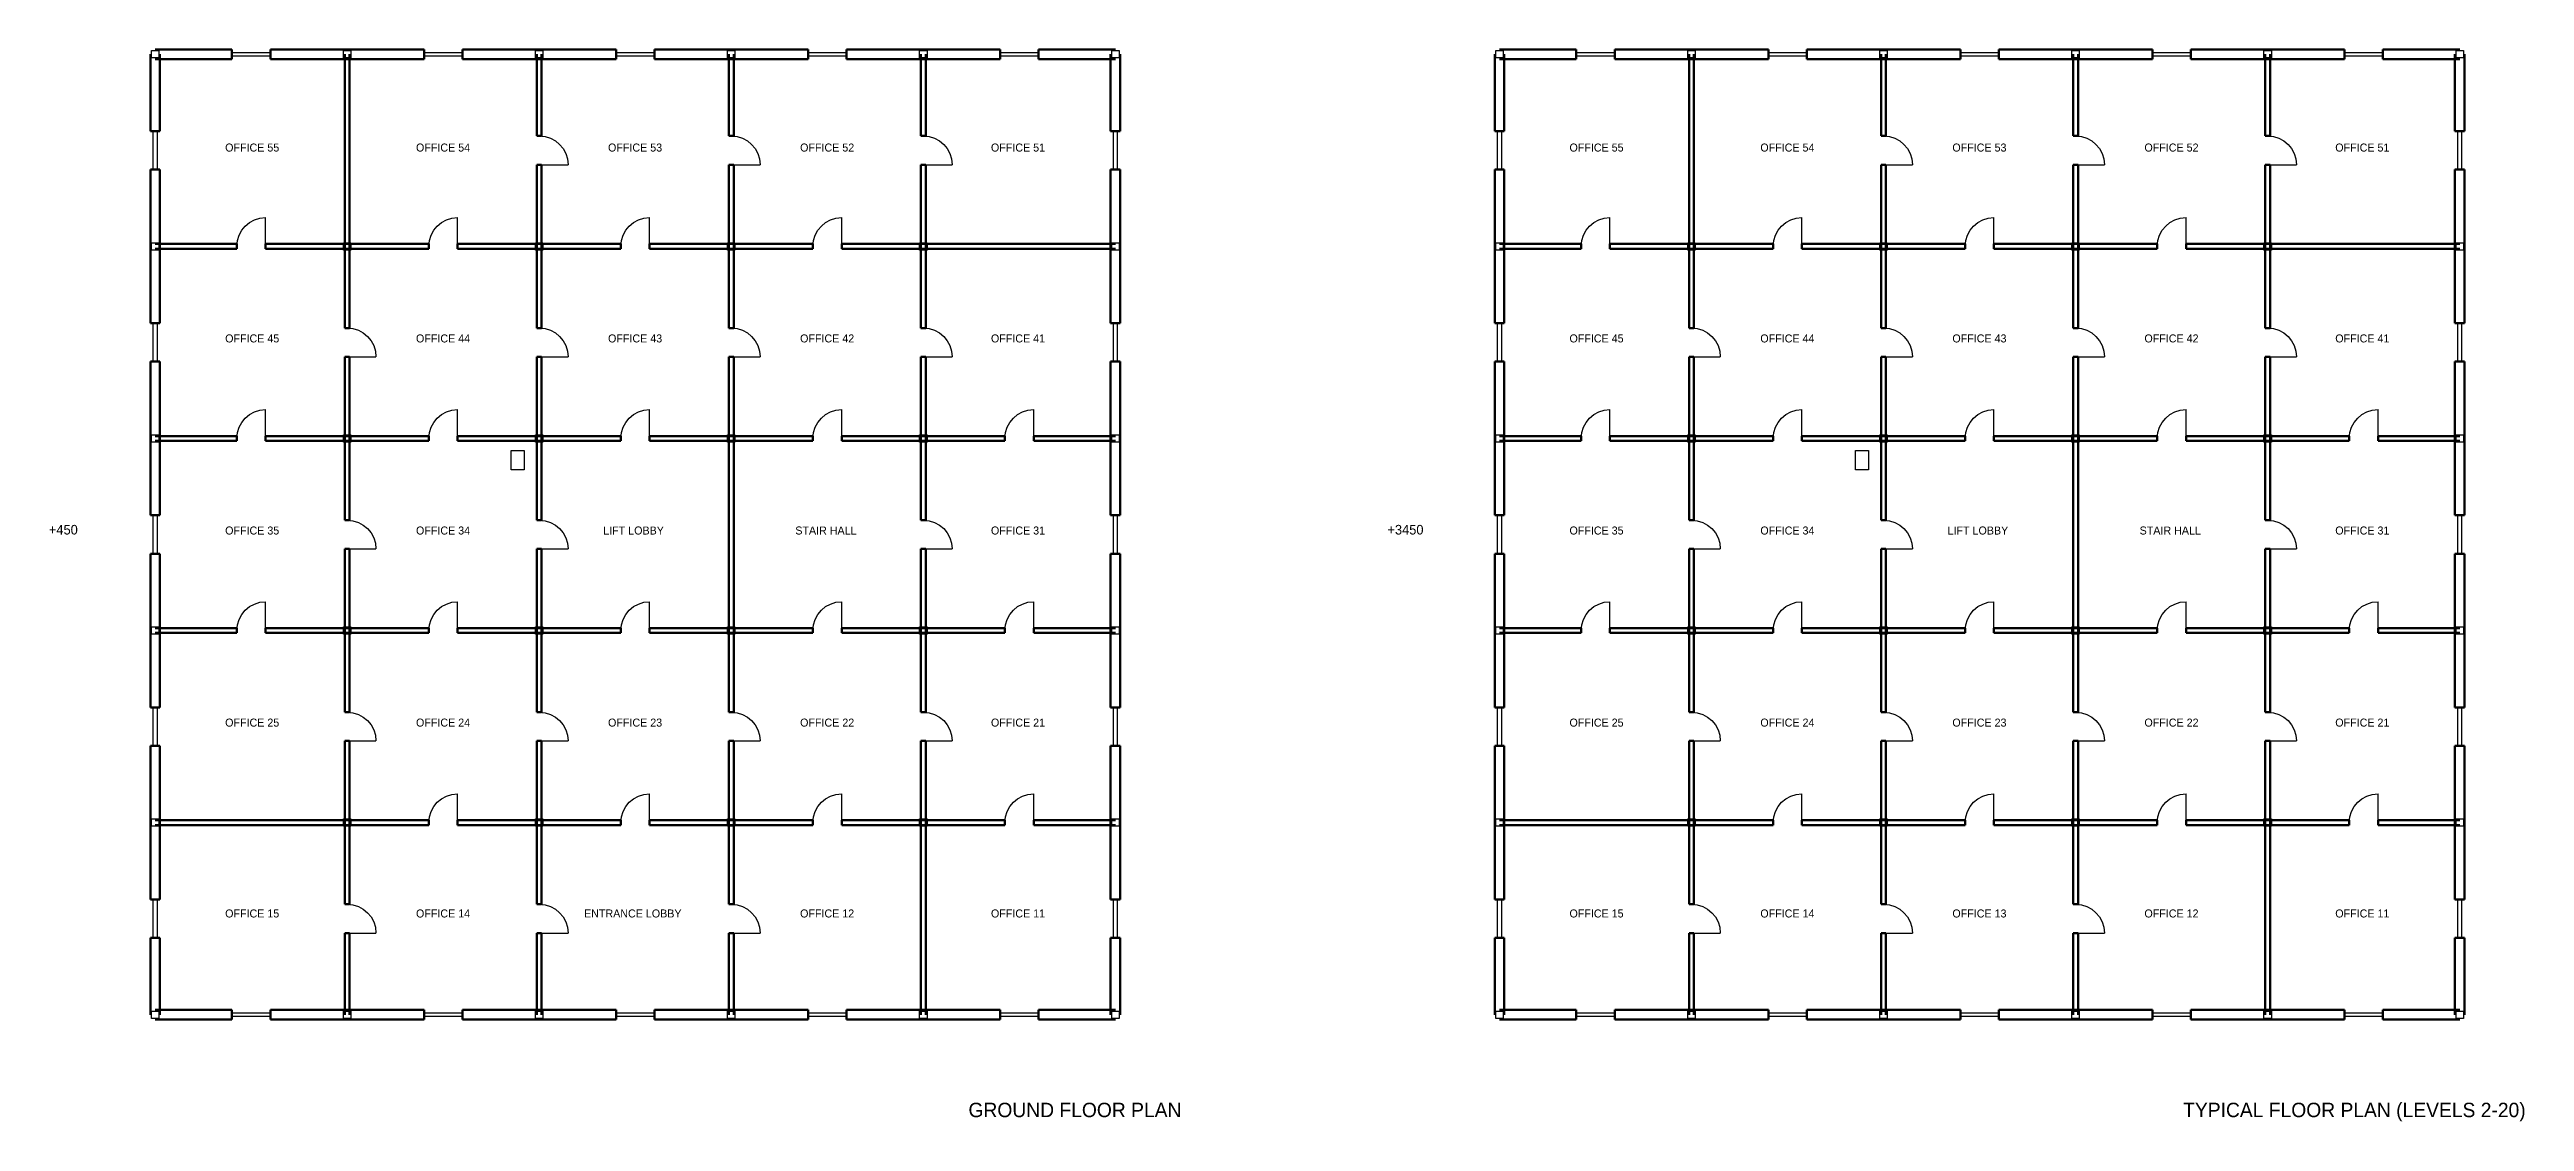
# Model space of a CAD drawing. Header units: millimetres. Extents: x -3300 to 161599, y -3335 to 61200.
# Drawn here: x -3300 to 74024, y -3335 to 30150 of the extents above; entities that cross this region are included whole.
import ezdxf

# ---------------------------------------------------------------- set-up
doc = ezdxf.new("R2010")
doc.units = ezdxf.units.MM
doc.layers.get('0').update_dxf_attribs({"color": 1, "linetype": 'CONTINUOUS'})
for name, color, linetype in [('COLUMN', 7, 'CONTINUOUS'), ('DOOR', 6, 'CONTINUOUS'), ('SANITARY', 1, 'CONTINUOUS'), ('TEXT', 2, 'CONTINUOUS'), ('WALL', 4, 'CONTINUOUS'), ('WIND', 5, 'CONTINUOUS')]:
    doc.layers.add(name, color=color, linetype=linetype)

# ---------------------------------------------------------------- blocks, each defined once
blk = doc.blocks.new('PLAN-TOWER20-GF')
at = {"layer": 'COLUMN'}
for points in [[(-115, 29885), (115, 29885), (115, 30115), (-115, 30115)], [(5885, 29885), (6115, 29885), (6115, 30115), (5885, 30115)], [(11885, 29885), (12115, 29885), (12115, 30115), (11885, 30115)], [(17885, 29885), (18115, 29885), (18115, 30115), (17885, 30115)], [(23885, 29885), (24115, 29885), (24115, 30115), (23885, 30115)], [(29885, 29885), (30115, 29885), (30115, 30115), (29885, 30115)], [(-115, 23885), (115, 23885), (115, 24115), (-115, 24115)], [(5885, 23885), (6115, 23885), (6115, 24115), (5885, 24115)], [(11885, 23885), (12115, 23885), (12115, 24115), (11885, 24115)], [(17885, 23885), (18115, 23885), (18115, 24115), (17885, 24115)], [(23885, 23885), (24115, 23885), (24115, 24115), (23885, 24115)], [(29885, 23885), (30115, 23885), (30115, 24115), (29885, 24115)], [(-115, 17885), (115, 17885), (115, 18115), (-115, 18115)], [(5885, 17885), (6115, 17885), (6115, 18115), (5885, 18115)], [(11885, 17885), (12115, 17885), (12115, 18115), (11885, 18115)], [(17885, 17885), (18115, 17885), (18115, 18115), (17885, 18115)], [(23885, 17885), (24115, 17885), (24115, 18115), (23885, 18115)], [(29885, 17885), (30115, 17885), (30115, 18115), (29885, 18115)], [(-115, 11885), (115, 11885), (115, 12115), (-115, 12115)], [(5885, 11885), (6115, 11885), (6115, 12115), (5885, 12115)], [(11885, 11885), (12115, 11885), (12115, 12115), (11885, 12115)], [(17885, 11885), (18115, 11885), (18115, 12115), (17885, 12115)], [(23885, 11885), (24115, 11885), (24115, 12115), (23885, 12115)], [(29885, 11885), (30115, 11885), (30115, 12115), (29885, 12115)], [(-115, 5885), (115, 5885), (115, 6115), (-115, 6115)], [(5885, 5885), (6115, 5885), (6115, 6115), (5885, 6115)], [(11885, 5885), (12115, 5885), (12115, 6115), (11885, 6115)], [(17885, 5885), (18115, 5885), (18115, 6115), (17885, 6115)], [(23885, 5885), (24115, 5885), (24115, 6115), (23885, 6115)], [(29885, 5885), (30115, 5885), (30115, 6115), (29885, 6115)], [(-115, -115), (115, -115), (115, 115), (-115, 115)], [(5885, -115), (6115, -115), (6115, 115), (5885, 115)], [(11885, -115), (12115, -115), (12115, 115), (11885, 115)], [(17885, -115), (18115, -115), (18115, 115), (17885, 115)], [(23885, -115), (24115, -115), (24115, 115), (23885, 115)], [(29885, -115), (30115, -115), (30115, 115), (29885, 115)]]:
    blk.add_lwpolyline(points, close=True, dxfattribs=at)
at = {"layer": 'DOOR'}
for p, q in [((6000, 26550), (5100, 26550)), ((12000, 26550), (11100, 26550)), ((18000, 26550), (17100, 26550)), ((8550, 24000), (8550, 24900)), ((14550, 24000), (14550, 24900)), ((20550, 24000), (20550, 24900)), ((26550, 24000), (26550, 24900)), ((6000, 20550), (5100, 20550)), ((12000, 20550), (11100, 20550)), ((18000, 20550), (17100, 20550)), ((24000, 20550), (23100, 20550)), ((2550, 18000), (2550, 18900)), ((8550, 18000), (8550, 18900)), ((14550, 18000), (14550, 18900)), ((20550, 18000), (20550, 18900)), ((26550, 18000), (26550, 18900)), ((6000, 14550), (5100, 14550)), ((18000, 14550), (17100, 14550)), ((24000, 14550), (23100, 14550)), ((2550, 12000), (2550, 12900)), ((8550, 12000), (8550, 12900)), ((14550, 12000), (14550, 12900)), ((20550, 12000), (20550, 12900)), ((26550, 12000), (26550, 12900)), ((6000, 8550), (5100, 8550)), ((12000, 8550), (11100, 8550)), ((18000, 8550), (17100, 8550)), ((24000, 8550), (23100, 8550)), ((2550, 6000), (2550, 6900)), ((8550, 6000), (8550, 6900)), ((14550, 6000), (14550, 6900)), ((20550, 6000), (20550, 6900)), ((12000, 2550), (11100, 2550)), ((18000, 2550), (17100, 2550)), ((24000, 2550), (23100, 2550))]:
    blk.add_line(p, q, dxfattribs=at)
for centre, start, end in [((6000, 26550), 90, 180), ((12000, 26550), 90, 180), ((18000, 26550), 90, 180), ((8550, 24000), 0, 90), ((14550, 24000), 0, 90), ((20550, 24000), 0, 90), ((26550, 24000), 0, 90), ((6000, 20550), 90, 180), ((12000, 20550), 90, 180), ((18000, 20550), 90, 180), ((24000, 20550), 90, 180), ((2550, 18000), 0, 90), ((8550, 18000), 0, 90), ((14550, 18000), 0, 90), ((20550, 18000), 0, 90), ((26550, 18000), 0, 90), ((6000, 14550), 90, 180), ((18000, 14550), 90, 180), ((24000, 14550), 90, 180), ((2550, 12000), 0, 90), ((8550, 12000), 0, 90), ((14550, 12000), 0, 90), ((20550, 12000), 0, 90), ((26550, 12000), 0, 90), ((6000, 8550), 90, 180), ((12000, 8550), 90, 180), ((18000, 8550), 90, 180), ((24000, 8550), 90, 180), ((2550, 6000), 0, 90), ((8550, 6000), 0, 90), ((14550, 6000), 0, 90), ((20550, 6000), 0, 90), ((12000, 2550), 90, 180), ((18000, 2550), 90, 180), ((24000, 2550), 90, 180)]:
    blk.add_arc(centre, 900, start, end, dxfattribs=at)
at = {"layer": 'SANITARY'}
blk.add_lwpolyline([(18475, 17025), (18875, 17025), (18875, 17625), (18475, 17625)], close=True, dxfattribs=at)
at = {"layer": 'WALL', "lineweight": 50}
for p, q in [((-150, 27600), (-150, 30000)), ((2400, 30150), (0, 30150)), ((0, 29850), (2400, 29850)), ((150, 30000), (150, 27600)), ((2400, 29850), (2400, 30150)), ((6000, 30150), (3600, 30150)), ((3600, 29850), (3600, 30150)), ((3600, 29850), (6000, 29850)), ((5925, 27450), (5925, 30000)), ((8400, 30150), (6000, 30150)), ((6000, 29850), (8400, 29850)), ((6075, 30000), (6075, 27450)), ((8400, 29850), (8400, 30150)), ((12000, 30150), (9600, 30150)), ((9600, 29850), (9600, 30150)), ((9600, 29850), (12000, 29850)), ((11925, 27450), (11925, 30000)), ((14400, 30150), (12000, 30150)), ((12000, 29850), (14400, 29850)), ((12075, 30000), (12075, 27450)), ((14400, 29850), (14400, 30150)), ((18000, 30150), (15600, 30150)), ((15600, 29850), (15600, 30150)), ((15600, 29850), (18000, 29850)), ((17925, 27450), (17925, 30000)), ((20400, 30150), (18000, 30150)), ((18000, 29850), (20400, 29850)), ((18075, 30000), (18075, 27450)), ((20400, 29850), (20400, 30150)), ((24000, 30150), (21600, 30150)), ((21600, 29850), (21600, 30150)), ((21600, 29850), (24000, 29850)), ((23925, 24000), (23925, 30000)), ((26400, 30150), (24000, 30150)), ((24000, 29850), (26400, 29850)), ((24075, 30000), (24075, 24000)), ((26400, 29850), (26400, 30150)), ((30000, 30150), (27600, 30150)), ((27600, 29850), (27600, 30150)), ((27600, 29850), (30000, 29850)), ((29850, 27600), (29850, 30000)), ((30150, 30000), (30150, 27600)), ((-150, 27600), (150, 27600)), ((5925, 27450), (6075, 27450)), ((11925, 27450), (12075, 27450)), ((17925, 27450), (18075, 27450)), ((29850, 27600), (30150, 27600)), ((-150, 24000), (-150, 26400)), ((-150, 26400), (150, 26400)), ((150, 26400), (150, 24000)), ((5925, 24000), (5925, 26550)), ((5925, 26550), (6075, 26550)), ((6075, 26550), (6075, 24000)), ((11925, 24000), (11925, 26550)), ((11925, 26550), (12075, 26550)), ((12075, 26550), (12075, 24000)), ((17925, 24000), (17925, 26550)), ((17925, 26550), (18075, 26550)), ((18075, 26550), (18075, 24000)), ((29850, 24000), (29850, 26400)), ((29850, 26400), (30150, 26400)), ((30150, 26400), (30150, 24000)), ((-150, 21600), (-150, 24000)), ((6000, 24075), (0, 24075)), ((150, 24000), (150, 21600)), ((5925, 21450), (5925, 24000)), ((8550, 24075), (6000, 24075)), ((6075, 24000), (6075, 21450)), ((8550, 23925), (8550, 24075)), ((12000, 24075), (9450, 24075)), ((9450, 23925), (9450, 24075)), ((11925, 21450), (11925, 24000)), ((14550, 24075), (12000, 24075)), ((12075, 24000), (12075, 21450)), ((14550, 23925), (14550, 24075)), ((18000, 24075), (15450, 24075)), ((15450, 23925), (15450, 24075)), ((17925, 21450), (17925, 24000)), ((20550, 24075), (18000, 24075)), ((18075, 24000), (18075, 21450)), ((20550, 23925), (20550, 24075)), ((24000, 24075), (21450, 24075)), ((21450, 23925), (21450, 24075)), ((23925, 21450), (23925, 24000)), ((26550, 24075), (24000, 24075)), ((24075, 24000), (24075, 21450)), ((26550, 23925), (26550, 24075)), ((30000, 24075), (27450, 24075)), ((27450, 23925), (27450, 24075)), ((29850, 21600), (29850, 24000)), ((30150, 24000), (30150, 21600)), ((0, 23925), (6000, 23925)), ((6000, 23925), (8550, 23925)), ((9450, 23925), (12000, 23925)), ((12000, 23925), (14550, 23925)), ((15450, 23925), (18000, 23925)), ((18000, 23925), (20550, 23925)), ((21450, 23925), (24000, 23925)), ((24000, 23925), (26550, 23925)), ((27450, 23925), (30000, 23925)), ((-150, 21600), (150, 21600)), ((5925, 21450), (6075, 21450)), ((11925, 21450), (12075, 21450)), ((17925, 21450), (18075, 21450)), ((23925, 21450), (24075, 21450)), ((29850, 21600), (30150, 21600)), ((-150, 18000), (-150, 20400)), ((-150, 20400), (150, 20400)), ((150, 20400), (150, 18000)), ((5925, 18000), (5925, 20550)), ((5925, 20550), (6075, 20550)), ((6075, 20550), (6075, 18000)), ((11925, 18000), (11925, 20550)), ((11925, 20550), (12075, 20550)), ((12075, 20550), (12075, 18000)), ((17925, 18000), (17925, 20550)), ((17925, 20550), (18075, 20550)), ((18075, 20550), (18075, 18000)), ((23925, 18000), (23925, 20550)), ((23925, 20550), (24075, 20550)), ((24075, 20550), (24075, 18000)), ((29850, 18000), (29850, 20400)), ((29850, 20400), (30150, 20400)), ((30150, 20400), (30150, 18000)), ((-150, 15600), (-150, 18000)), ((2550, 18075), (0, 18075)), ((0, 17925), (2550, 17925)), ((150, 18000), (150, 15600)), ((2550, 17925), (2550, 18075)), ((6000, 18075), (3450, 18075)), ((3450, 17925), (3450, 18075)), ((3450, 17925), (6000, 17925)), ((5925, 15450), (5925, 18000)), ((8550, 18075), (6000, 18075)), ((6000, 17925), (8550, 17925)), ((6075, 18000), (6075, 15450)), ((8550, 17925), (8550, 18075)), ((12000, 18075), (9450, 18075)), ((9450, 17925), (9450, 18075)), ((9450, 17925), (12000, 17925)), ((11925, 12000), (11925, 18000)), ((14550, 18075), (12000, 18075)), ((12000, 17925), (14550, 17925)), ((12075, 18000), (12075, 12000)), ((14550, 17925), (14550, 18075)), ((18000, 18075), (15450, 18075)), ((15450, 17925), (15450, 18075)), ((15450, 17925), (18000, 17925)), ((17925, 15450), (17925, 18000)), ((20550, 18075), (18000, 18075)), ((18000, 17925), (20550, 17925)), ((18075, 18000), (18075, 15450)), ((20550, 17925), (20550, 18075)), ((24000, 18075), (21450, 18075)), ((21450, 17925), (21450, 18075)), ((21450, 17925), (24000, 17925)), ((23925, 15450), (23925, 18000)), ((26550, 18075), (24000, 18075)), ((24000, 17925), (26550, 17925)), ((24075, 18000), (24075, 15450)), ((26550, 17925), (26550, 18075)), ((30000, 18075), (27450, 18075)), ((27450, 17925), (27450, 18075)), ((27450, 17925), (30000, 17925)), ((29850, 15600), (29850, 18000)), ((30150, 18000), (30150, 15600)), ((-150, 15600), (150, 15600)), ((29850, 15600), (30150, 15600)), ((5925, 15450), (6075, 15450)), ((17925, 15450), (18075, 15450)), ((23925, 15450), (24075, 15450)), ((-150, 12000), (-150, 14400)), ((-150, 14400), (150, 14400)), ((150, 14400), (150, 12000)), ((5925, 12000), (5925, 14550)), ((5925, 14550), (6075, 14550)), ((6075, 14550), (6075, 12000)), ((17925, 12000), (17925, 14550)), ((17925, 14550), (18075, 14550)), ((18075, 14550), (18075, 12000)), ((23925, 12000), (23925, 14550)), ((23925, 14550), (24075, 14550)), ((24075, 14550), (24075, 12000)), ((29850, 12000), (29850, 14400)), ((29850, 14400), (30150, 14400)), ((30150, 14400), (30150, 12000)), ((-150, 9600), (-150, 12000)), ((2550, 12075), (0, 12075)), ((0, 11925), (2550, 11925)), ((150, 12000), (150, 9600)), ((2550, 11925), (2550, 12075)), ((6000, 12075), (3450, 12075)), ((3450, 11925), (3450, 12075)), ((3450, 11925), (6000, 11925)), ((5925, 9450), (5925, 12000)), ((8550, 12075), (6000, 12075)), ((6000, 11925), (8550, 11925)), ((6075, 12000), (6075, 9450)), ((8550, 11925), (8550, 12075)), ((12000, 12075), (9450, 12075)), ((9450, 11925), (9450, 12075)), ((9450, 11925), (12000, 11925)), ((11925, 9450), (11925, 12000)), ((14550, 12075), (12000, 12075)), ((12000, 11925), (14550, 11925)), ((12075, 12000), (12075, 9450)), ((14550, 11925), (14550, 12075)), ((18000, 12075), (15450, 12075)), ((15450, 11925), (15450, 12075)), ((15450, 11925), (18000, 11925)), ((17925, 9450), (17925, 12000)), ((20550, 12075), (18000, 12075)), ((18000, 11925), (20550, 11925)), ((18075, 12000), (18075, 9450)), ((20550, 11925), (20550, 12075)), ((24000, 12075), (21450, 12075)), ((21450, 11925), (21450, 12075)), ((21450, 11925), (24000, 11925)), ((23925, 9450), (23925, 12000)), ((26550, 12075), (24000, 12075)), ((24000, 11925), (26550, 11925)), ((24075, 12000), (24075, 9450)), ((26550, 11925), (26550, 12075)), ((30000, 12075), (27450, 12075)), ((27450, 11925), (27450, 12075)), ((27450, 11925), (30000, 11925)), ((29850, 9600), (29850, 12000)), ((30150, 12000), (30150, 9600)), ((-150, 9600), (150, 9600)), ((5925, 9450), (6075, 9450)), ((11925, 9450), (12075, 9450)), ((17925, 9450), (18075, 9450)), ((23925, 9450), (24075, 9450)), ((29850, 9600), (30150, 9600)), ((5925, 6000), (5925, 8550)), ((5925, 8550), (6075, 8550)), ((6075, 8550), (6075, 6000)), ((11925, 6000), (11925, 8550)), ((11925, 8550), (12075, 8550)), ((12075, 8550), (12075, 6000)), ((17925, 6000), (17925, 8550)), ((17925, 8550), (18075, 8550)), ((18075, 8550), (18075, 6000)), ((23925, 6000), (23925, 8550)), ((23925, 8550), (24075, 8550)), ((24075, 8550), (24075, 6000)), ((-150, 6000), (-150, 8400)), ((-150, 8400), (150, 8400)), ((150, 8400), (150, 6000)), ((29850, 6000), (29850, 8400)), ((29850, 8400), (30150, 8400)), ((30150, 8400), (30150, 6000)), ((-150, 3600), (-150, 6000)), ((2550, 6075), (0, 6075)), ((0, 5925), (2550, 5925)), ((150, 6000), (150, 3600)), ((2550, 5925), (2550, 6075)), ((6000, 6075), (3450, 6075)), ((3450, 5925), (3450, 6075)), ((3450, 5925), (6000, 5925)), ((5925, 0), (5925, 6000)), ((8550, 6075), (6000, 6075)), ((6000, 5925), (8550, 5925)), ((6075, 6000), (6075, 0)), ((8550, 5925), (8550, 6075)), ((12000, 6075), (9450, 6075)), ((9450, 5925), (9450, 6075)), ((9450, 5925), (12000, 5925)), ((11925, 3450), (11925, 6000)), ((14550, 6075), (12000, 6075)), ((12000, 5925), (14550, 5925)), ((12075, 6000), (12075, 3450)), ((14550, 5925), (14550, 6075)), ((18000, 6075), (15450, 6075)), ((15450, 5925), (15450, 6075)), ((15450, 5925), (18000, 5925)), ((17925, 3450), (17925, 6000)), ((20550, 6075), (18000, 6075)), ((18000, 5925), (20550, 5925)), ((18075, 6000), (18075, 3450)), ((20550, 5925), (20550, 6075)), ((24000, 6075), (21450, 6075)), ((21450, 5925), (21450, 6075)), ((21450, 5925), (24000, 5925)), ((23925, 3450), (23925, 6000)), ((30000, 6075), (24000, 6075)), ((24000, 5925), (30000, 5925)), ((24075, 6000), (24075, 3450)), ((29850, 3600), (29850, 6000)), ((30150, 6000), (30150, 3600)), ((-150, 3600), (150, 3600)), ((11925, 3450), (12075, 3450)), ((17925, 3450), (18075, 3450)), ((23925, 3450), (24075, 3450)), ((29850, 3600), (30150, 3600)), ((-150, 0), (-150, 2400)), ((-150, 2400), (150, 2400)), ((150, 2400), (150, 0)), ((11925, 0), (11925, 2550)), ((11925, 2550), (12075, 2550)), ((12075, 2550), (12075, 0)), ((17925, 0), (17925, 2550)), ((17925, 2550), (18075, 2550)), ((18075, 2550), (18075, 0)), ((23925, 0), (23925, 2550)), ((23925, 2550), (24075, 2550)), ((24075, 2550), (24075, 0)), ((29850, 0), (29850, 2400)), ((29850, 2400), (30150, 2400)), ((30150, 2400), (30150, 0)), ((2400, 150), (0, 150)), ((2400, -150), (2400, 150)), ((6000, 150), (3600, 150)), ((3600, -150), (3600, 150)), ((8400, 150), (6000, 150)), ((8400, -150), (8400, 150)), ((12000, 150), (9600, 150)), ((9600, -150), (9600, 150)), ((14400, 150), (12000, 150)), ((14400, -150), (14400, 150)), ((18000, 150), (15600, 150)), ((15600, -150), (15600, 150)), ((20400, 150), (18000, 150)), ((20400, -150), (20400, 150)), ((24000, 150), (21600, 150)), ((21600, -150), (21600, 150)), ((26400, 150), (24000, 150)), ((26400, -150), (26400, 150)), ((30000, 150), (27600, 150)), ((27600, -150), (27600, 150)), ((0, -150), (2400, -150)), ((3600, -150), (6000, -150)), ((6000, -150), (8400, -150)), ((9600, -150), (12000, -150)), ((12000, -150), (14400, -150)), ((15600, -150), (18000, -150)), ((18000, -150), (20400, -150)), ((21600, -150), (24000, -150)), ((24000, -150), (26400, -150)), ((27600, -150), (30000, -150))]:
    blk.add_line(p, q, dxfattribs=at)
at = {"layer": 'WIND'}
for points in [[(2400, 29940), (3600, 29940), (3600, 30060), (2400, 30060)], [(8400, 29940), (9600, 29940), (9600, 30060), (8400, 30060)], [(14400, 29940), (15600, 29940), (15600, 30060), (14400, 30060)], [(20400, 29940), (21600, 29940), (21600, 30060), (20400, 30060)], [(26400, 29940), (27600, 29940), (27600, 30060), (26400, 30060)], [(-60, 26400), (60, 26400), (60, 27600), (-60, 27600)], [(29940, 26400), (30060, 26400), (30060, 27600), (29940, 27600)], [(-60, 20400), (60, 20400), (60, 21600), (-60, 21600)], [(29940, 20400), (30060, 20400), (30060, 21600), (29940, 21600)], [(-60, 14400), (60, 14400), (60, 15600), (-60, 15600)], [(29940, 14400), (30060, 14400), (30060, 15600), (29940, 15600)], [(-60, 8400), (60, 8400), (60, 9600), (-60, 9600)], [(29940, 8400), (30060, 8400), (30060, 9600), (29940, 9600)], [(-60, 2400), (60, 2400), (60, 3600), (-60, 3600)], [(29940, 2400), (30060, 2400), (30060, 3600), (29940, 3600)], [(2400, -60), (3600, -60), (3600, 60), (2400, 60)], [(8400, -60), (9600, -60), (9600, 60), (8400, 60)], [(14400, -60), (15600, -60), (15600, 60), (14400, 60)], [(20400, -60), (21600, -60), (21600, 60), (20400, 60)], [(26400, -60), (27600, -60), (27600, 60), (26400, 60)]]:
    blk.add_lwpolyline(points, close=True, dxfattribs=at)
blk = doc.blocks.new('PLAN-TOWER20-TYP')
at = {"layer": 'COLUMN'}
for points in [[(-115, 29885), (115, 29885), (115, 30115), (-115, 30115)], [(5885, 29885), (6115, 29885), (6115, 30115), (5885, 30115)], [(11885, 29885), (12115, 29885), (12115, 30115), (11885, 30115)], [(17885, 29885), (18115, 29885), (18115, 30115), (17885, 30115)], [(23885, 29885), (24115, 29885), (24115, 30115), (23885, 30115)], [(29885, 29885), (30115, 29885), (30115, 30115), (29885, 30115)], [(-115, 23885), (115, 23885), (115, 24115), (-115, 24115)], [(5885, 23885), (6115, 23885), (6115, 24115), (5885, 24115)], [(11885, 23885), (12115, 23885), (12115, 24115), (11885, 24115)], [(17885, 23885), (18115, 23885), (18115, 24115), (17885, 24115)], [(23885, 23885), (24115, 23885), (24115, 24115), (23885, 24115)], [(29885, 23885), (30115, 23885), (30115, 24115), (29885, 24115)], [(-115, 17885), (115, 17885), (115, 18115), (-115, 18115)], [(5885, 17885), (6115, 17885), (6115, 18115), (5885, 18115)], [(11885, 17885), (12115, 17885), (12115, 18115), (11885, 18115)], [(17885, 17885), (18115, 17885), (18115, 18115), (17885, 18115)], [(23885, 17885), (24115, 17885), (24115, 18115), (23885, 18115)], [(29885, 17885), (30115, 17885), (30115, 18115), (29885, 18115)], [(-115, 11885), (115, 11885), (115, 12115), (-115, 12115)], [(5885, 11885), (6115, 11885), (6115, 12115), (5885, 12115)], [(11885, 11885), (12115, 11885), (12115, 12115), (11885, 12115)], [(17885, 11885), (18115, 11885), (18115, 12115), (17885, 12115)], [(23885, 11885), (24115, 11885), (24115, 12115), (23885, 12115)], [(29885, 11885), (30115, 11885), (30115, 12115), (29885, 12115)], [(-115, 5885), (115, 5885), (115, 6115), (-115, 6115)], [(5885, 5885), (6115, 5885), (6115, 6115), (5885, 6115)], [(11885, 5885), (12115, 5885), (12115, 6115), (11885, 6115)], [(17885, 5885), (18115, 5885), (18115, 6115), (17885, 6115)], [(23885, 5885), (24115, 5885), (24115, 6115), (23885, 6115)], [(29885, 5885), (30115, 5885), (30115, 6115), (29885, 6115)], [(-115, -115), (115, -115), (115, 115), (-115, 115)], [(5885, -115), (6115, -115), (6115, 115), (5885, 115)], [(11885, -115), (12115, -115), (12115, 115), (11885, 115)], [(17885, -115), (18115, -115), (18115, 115), (17885, 115)], [(23885, -115), (24115, -115), (24115, 115), (23885, 115)], [(29885, -115), (30115, -115), (30115, 115), (29885, 115)]]:
    blk.add_lwpolyline(points, close=True, dxfattribs=at)
at = {"layer": 'DOOR'}
for p, q in [((6000, 26550), (5100, 26550)), ((12000, 26550), (11100, 26550)), ((18000, 26550), (17100, 26550)), ((8550, 24000), (8550, 24900)), ((14550, 24000), (14550, 24900)), ((20550, 24000), (20550, 24900)), ((26550, 24000), (26550, 24900)), ((6000, 20550), (5100, 20550)), ((12000, 20550), (11100, 20550)), ((18000, 20550), (17100, 20550)), ((24000, 20550), (23100, 20550)), ((2550, 18000), (2550, 18900)), ((8550, 18000), (8550, 18900)), ((14550, 18000), (14550, 18900)), ((20550, 18000), (20550, 18900)), ((26550, 18000), (26550, 18900)), ((6000, 14550), (5100, 14550)), ((18000, 14550), (17100, 14550)), ((24000, 14550), (23100, 14550)), ((2550, 12000), (2550, 12900)), ((8550, 12000), (8550, 12900)), ((14550, 12000), (14550, 12900)), ((20550, 12000), (20550, 12900)), ((26550, 12000), (26550, 12900)), ((6000, 8550), (5100, 8550)), ((12000, 8550), (11100, 8550)), ((18000, 8550), (17100, 8550)), ((24000, 8550), (23100, 8550)), ((2550, 6000), (2550, 6900)), ((8550, 6000), (8550, 6900)), ((14550, 6000), (14550, 6900)), ((20550, 6000), (20550, 6900)), ((12000, 2550), (11100, 2550)), ((18000, 2550), (17100, 2550)), ((24000, 2550), (23100, 2550))]:
    blk.add_line(p, q, dxfattribs=at)
for centre, start, end in [((6000, 26550), 90, 180), ((12000, 26550), 90, 180), ((18000, 26550), 90, 180), ((8550, 24000), 0, 90), ((14550, 24000), 0, 90), ((20550, 24000), 0, 90), ((26550, 24000), 0, 90), ((6000, 20550), 90, 180), ((12000, 20550), 90, 180), ((18000, 20550), 90, 180), ((24000, 20550), 90, 180), ((2550, 18000), 0, 90), ((8550, 18000), 0, 90), ((14550, 18000), 0, 90), ((20550, 18000), 0, 90), ((26550, 18000), 0, 90), ((6000, 14550), 90, 180), ((18000, 14550), 90, 180), ((24000, 14550), 90, 180), ((2550, 12000), 0, 90), ((8550, 12000), 0, 90), ((14550, 12000), 0, 90), ((20550, 12000), 0, 90), ((26550, 12000), 0, 90), ((6000, 8550), 90, 180), ((12000, 8550), 90, 180), ((18000, 8550), 90, 180), ((24000, 8550), 90, 180), ((2550, 6000), 0, 90), ((8550, 6000), 0, 90), ((14550, 6000), 0, 90), ((20550, 6000), 0, 90), ((12000, 2550), 90, 180), ((18000, 2550), 90, 180), ((24000, 2550), 90, 180)]:
    blk.add_arc(centre, 900, start, end, dxfattribs=at)
at = {"layer": 'SANITARY'}
blk.add_lwpolyline([(18475, 17025), (18875, 17025), (18875, 17625), (18475, 17625)], close=True, dxfattribs=at)
at = {"layer": 'WALL', "lineweight": 50}
for p, q in [((-150, 27600), (-150, 30000)), ((2400, 30150), (0, 30150)), ((0, 29850), (2400, 29850)), ((150, 30000), (150, 27600)), ((2400, 29850), (2400, 30150)), ((6000, 30150), (3600, 30150)), ((3600, 29850), (3600, 30150)), ((3600, 29850), (6000, 29850)), ((5925, 27450), (5925, 30000)), ((8400, 30150), (6000, 30150)), ((6000, 29850), (8400, 29850)), ((6075, 30000), (6075, 27450)), ((8400, 29850), (8400, 30150)), ((12000, 30150), (9600, 30150)), ((9600, 29850), (9600, 30150)), ((9600, 29850), (12000, 29850)), ((11925, 27450), (11925, 30000)), ((14400, 30150), (12000, 30150)), ((12000, 29850), (14400, 29850)), ((12075, 30000), (12075, 27450)), ((14400, 29850), (14400, 30150)), ((18000, 30150), (15600, 30150)), ((15600, 29850), (15600, 30150)), ((15600, 29850), (18000, 29850)), ((17925, 27450), (17925, 30000)), ((20400, 30150), (18000, 30150)), ((18000, 29850), (20400, 29850)), ((18075, 30000), (18075, 27450)), ((20400, 29850), (20400, 30150)), ((24000, 30150), (21600, 30150)), ((21600, 29850), (21600, 30150)), ((21600, 29850), (24000, 29850)), ((23925, 24000), (23925, 30000)), ((26400, 30150), (24000, 30150)), ((24000, 29850), (26400, 29850)), ((24075, 30000), (24075, 24000)), ((26400, 29850), (26400, 30150)), ((30000, 30150), (27600, 30150)), ((27600, 29850), (27600, 30150)), ((27600, 29850), (30000, 29850)), ((29850, 27600), (29850, 30000)), ((30150, 30000), (30150, 27600)), ((-150, 27600), (150, 27600)), ((5925, 27450), (6075, 27450)), ((11925, 27450), (12075, 27450)), ((17925, 27450), (18075, 27450)), ((29850, 27600), (30150, 27600)), ((-150, 24000), (-150, 26400)), ((-150, 26400), (150, 26400)), ((150, 26400), (150, 24000)), ((5925, 24000), (5925, 26550)), ((5925, 26550), (6075, 26550)), ((6075, 26550), (6075, 24000)), ((11925, 24000), (11925, 26550)), ((11925, 26550), (12075, 26550)), ((12075, 26550), (12075, 24000)), ((17925, 24000), (17925, 26550)), ((17925, 26550), (18075, 26550)), ((18075, 26550), (18075, 24000)), ((29850, 24000), (29850, 26400)), ((29850, 26400), (30150, 26400)), ((30150, 26400), (30150, 24000)), ((-150, 21600), (-150, 24000)), ((6000, 24075), (0, 24075)), ((150, 24000), (150, 21600)), ((5925, 21450), (5925, 24000)), ((8550, 24075), (6000, 24075)), ((6075, 24000), (6075, 21450)), ((8550, 23925), (8550, 24075)), ((12000, 24075), (9450, 24075)), ((9450, 23925), (9450, 24075)), ((11925, 21450), (11925, 24000)), ((14550, 24075), (12000, 24075)), ((12075, 24000), (12075, 21450)), ((14550, 23925), (14550, 24075)), ((18000, 24075), (15450, 24075)), ((15450, 23925), (15450, 24075)), ((17925, 21450), (17925, 24000)), ((20550, 24075), (18000, 24075)), ((18075, 24000), (18075, 21450)), ((20550, 23925), (20550, 24075)), ((24000, 24075), (21450, 24075)), ((21450, 23925), (21450, 24075)), ((23925, 21450), (23925, 24000)), ((26550, 24075), (24000, 24075)), ((24075, 24000), (24075, 21450)), ((26550, 23925), (26550, 24075)), ((30000, 24075), (27450, 24075)), ((27450, 23925), (27450, 24075)), ((29850, 21600), (29850, 24000)), ((30150, 24000), (30150, 21600)), ((0, 23925), (6000, 23925)), ((6000, 23925), (8550, 23925)), ((9450, 23925), (12000, 23925)), ((12000, 23925), (14550, 23925)), ((15450, 23925), (18000, 23925)), ((18000, 23925), (20550, 23925)), ((21450, 23925), (24000, 23925)), ((24000, 23925), (26550, 23925)), ((27450, 23925), (30000, 23925)), ((-150, 21600), (150, 21600)), ((5925, 21450), (6075, 21450)), ((11925, 21450), (12075, 21450)), ((17925, 21450), (18075, 21450)), ((23925, 21450), (24075, 21450)), ((29850, 21600), (30150, 21600)), ((-150, 18000), (-150, 20400)), ((-150, 20400), (150, 20400)), ((150, 20400), (150, 18000)), ((5925, 18000), (5925, 20550)), ((5925, 20550), (6075, 20550)), ((6075, 20550), (6075, 18000)), ((11925, 18000), (11925, 20550)), ((11925, 20550), (12075, 20550)), ((12075, 20550), (12075, 18000)), ((17925, 18000), (17925, 20550)), ((17925, 20550), (18075, 20550)), ((18075, 20550), (18075, 18000)), ((23925, 18000), (23925, 20550)), ((23925, 20550), (24075, 20550)), ((24075, 20550), (24075, 18000)), ((29850, 18000), (29850, 20400)), ((29850, 20400), (30150, 20400)), ((30150, 20400), (30150, 18000)), ((-150, 15600), (-150, 18000)), ((2550, 18075), (0, 18075)), ((0, 17925), (2550, 17925)), ((150, 18000), (150, 15600)), ((2550, 17925), (2550, 18075)), ((6000, 18075), (3450, 18075)), ((3450, 17925), (3450, 18075)), ((3450, 17925), (6000, 17925)), ((5925, 15450), (5925, 18000)), ((8550, 18075), (6000, 18075)), ((6000, 17925), (8550, 17925)), ((6075, 18000), (6075, 15450)), ((8550, 17925), (8550, 18075)), ((12000, 18075), (9450, 18075)), ((9450, 17925), (9450, 18075)), ((9450, 17925), (12000, 17925)), ((11925, 12000), (11925, 18000)), ((14550, 18075), (12000, 18075)), ((12000, 17925), (14550, 17925)), ((12075, 18000), (12075, 12000)), ((14550, 17925), (14550, 18075)), ((18000, 18075), (15450, 18075)), ((15450, 17925), (15450, 18075)), ((15450, 17925), (18000, 17925)), ((17925, 15450), (17925, 18000)), ((20550, 18075), (18000, 18075)), ((18000, 17925), (20550, 17925)), ((18075, 18000), (18075, 15450)), ((20550, 17925), (20550, 18075)), ((24000, 18075), (21450, 18075)), ((21450, 17925), (21450, 18075)), ((21450, 17925), (24000, 17925)), ((23925, 15450), (23925, 18000)), ((26550, 18075), (24000, 18075)), ((24000, 17925), (26550, 17925)), ((24075, 18000), (24075, 15450)), ((26550, 17925), (26550, 18075)), ((30000, 18075), (27450, 18075)), ((27450, 17925), (27450, 18075)), ((27450, 17925), (30000, 17925)), ((29850, 15600), (29850, 18000)), ((30150, 18000), (30150, 15600)), ((-150, 15600), (150, 15600)), ((29850, 15600), (30150, 15600)), ((5925, 15450), (6075, 15450)), ((17925, 15450), (18075, 15450)), ((23925, 15450), (24075, 15450)), ((-150, 12000), (-150, 14400)), ((-150, 14400), (150, 14400)), ((150, 14400), (150, 12000)), ((5925, 12000), (5925, 14550)), ((5925, 14550), (6075, 14550)), ((6075, 14550), (6075, 12000)), ((17925, 12000), (17925, 14550)), ((17925, 14550), (18075, 14550)), ((18075, 14550), (18075, 12000)), ((23925, 12000), (23925, 14550)), ((23925, 14550), (24075, 14550)), ((24075, 14550), (24075, 12000)), ((29850, 12000), (29850, 14400)), ((29850, 14400), (30150, 14400)), ((30150, 14400), (30150, 12000)), ((-150, 9600), (-150, 12000)), ((2550, 12075), (0, 12075)), ((0, 11925), (2550, 11925)), ((150, 12000), (150, 9600)), ((2550, 11925), (2550, 12075)), ((6000, 12075), (3450, 12075)), ((3450, 11925), (3450, 12075)), ((3450, 11925), (6000, 11925)), ((5925, 9450), (5925, 12000)), ((8550, 12075), (6000, 12075)), ((6000, 11925), (8550, 11925)), ((6075, 12000), (6075, 9450)), ((8550, 11925), (8550, 12075)), ((12000, 12075), (9450, 12075)), ((9450, 11925), (9450, 12075)), ((9450, 11925), (12000, 11925)), ((11925, 9450), (11925, 12000)), ((14550, 12075), (12000, 12075)), ((12000, 11925), (14550, 11925)), ((12075, 12000), (12075, 9450)), ((14550, 11925), (14550, 12075)), ((18000, 12075), (15450, 12075)), ((15450, 11925), (15450, 12075)), ((15450, 11925), (18000, 11925)), ((17925, 9450), (17925, 12000)), ((20550, 12075), (18000, 12075)), ((18000, 11925), (20550, 11925)), ((18075, 12000), (18075, 9450)), ((20550, 11925), (20550, 12075)), ((24000, 12075), (21450, 12075)), ((21450, 11925), (21450, 12075)), ((21450, 11925), (24000, 11925)), ((23925, 9450), (23925, 12000)), ((26550, 12075), (24000, 12075)), ((24000, 11925), (26550, 11925)), ((24075, 12000), (24075, 9450)), ((26550, 11925), (26550, 12075)), ((30000, 12075), (27450, 12075)), ((27450, 11925), (27450, 12075)), ((27450, 11925), (30000, 11925)), ((29850, 9600), (29850, 12000)), ((30150, 12000), (30150, 9600)), ((-150, 9600), (150, 9600)), ((5925, 9450), (6075, 9450)), ((11925, 9450), (12075, 9450)), ((17925, 9450), (18075, 9450)), ((23925, 9450), (24075, 9450)), ((29850, 9600), (30150, 9600)), ((5925, 6000), (5925, 8550)), ((5925, 8550), (6075, 8550)), ((6075, 8550), (6075, 6000)), ((11925, 6000), (11925, 8550)), ((11925, 8550), (12075, 8550)), ((12075, 8550), (12075, 6000)), ((17925, 6000), (17925, 8550)), ((17925, 8550), (18075, 8550)), ((18075, 8550), (18075, 6000)), ((23925, 6000), (23925, 8550)), ((23925, 8550), (24075, 8550)), ((24075, 8550), (24075, 6000)), ((-150, 6000), (-150, 8400)), ((-150, 8400), (150, 8400)), ((150, 8400), (150, 6000)), ((29850, 6000), (29850, 8400)), ((29850, 8400), (30150, 8400)), ((30150, 8400), (30150, 6000)), ((-150, 3600), (-150, 6000)), ((2550, 6075), (0, 6075)), ((0, 5925), (2550, 5925)), ((150, 6000), (150, 3600)), ((2550, 5925), (2550, 6075)), ((6000, 6075), (3450, 6075)), ((3450, 5925), (3450, 6075)), ((3450, 5925), (6000, 5925)), ((5925, 0), (5925, 6000)), ((8550, 6075), (6000, 6075)), ((6000, 5925), (8550, 5925)), ((6075, 6000), (6075, 0)), ((8550, 5925), (8550, 6075)), ((12000, 6075), (9450, 6075)), ((9450, 5925), (9450, 6075)), ((9450, 5925), (12000, 5925)), ((11925, 3450), (11925, 6000)), ((14550, 6075), (12000, 6075)), ((12000, 5925), (14550, 5925)), ((12075, 6000), (12075, 3450)), ((14550, 5925), (14550, 6075)), ((18000, 6075), (15450, 6075)), ((15450, 5925), (15450, 6075)), ((15450, 5925), (18000, 5925)), ((17925, 3450), (17925, 6000)), ((20550, 6075), (18000, 6075)), ((18000, 5925), (20550, 5925)), ((18075, 6000), (18075, 3450)), ((20550, 5925), (20550, 6075)), ((24000, 6075), (21450, 6075)), ((21450, 5925), (21450, 6075)), ((21450, 5925), (24000, 5925)), ((23925, 3450), (23925, 6000)), ((30000, 6075), (24000, 6075)), ((24000, 5925), (30000, 5925)), ((24075, 6000), (24075, 3450)), ((29850, 3600), (29850, 6000)), ((30150, 6000), (30150, 3600)), ((-150, 3600), (150, 3600)), ((11925, 3450), (12075, 3450)), ((17925, 3450), (18075, 3450)), ((23925, 3450), (24075, 3450)), ((29850, 3600), (30150, 3600)), ((-150, 0), (-150, 2400)), ((-150, 2400), (150, 2400)), ((150, 2400), (150, 0)), ((11925, 0), (11925, 2550)), ((11925, 2550), (12075, 2550)), ((12075, 2550), (12075, 0)), ((17925, 0), (17925, 2550)), ((17925, 2550), (18075, 2550)), ((18075, 2550), (18075, 0)), ((23925, 0), (23925, 2550)), ((23925, 2550), (24075, 2550)), ((24075, 2550), (24075, 0)), ((29850, 0), (29850, 2400)), ((29850, 2400), (30150, 2400)), ((30150, 2400), (30150, 0)), ((2400, 150), (0, 150)), ((2400, -150), (2400, 150)), ((6000, 150), (3600, 150)), ((3600, -150), (3600, 150)), ((8400, 150), (6000, 150)), ((8400, -150), (8400, 150)), ((12000, 150), (9600, 150)), ((9600, -150), (9600, 150)), ((14400, 150), (12000, 150)), ((14400, -150), (14400, 150)), ((18000, 150), (15600, 150)), ((15600, -150), (15600, 150)), ((20400, 150), (18000, 150)), ((20400, -150), (20400, 150)), ((24000, 150), (21600, 150)), ((21600, -150), (21600, 150)), ((26400, 150), (24000, 150)), ((26400, -150), (26400, 150)), ((30000, 150), (27600, 150)), ((27600, -150), (27600, 150)), ((0, -150), (2400, -150)), ((3600, -150), (6000, -150)), ((6000, -150), (8400, -150)), ((9600, -150), (12000, -150)), ((12000, -150), (14400, -150)), ((15600, -150), (18000, -150)), ((18000, -150), (20400, -150)), ((21600, -150), (24000, -150)), ((24000, -150), (26400, -150)), ((27600, -150), (30000, -150))]:
    blk.add_line(p, q, dxfattribs=at)
at = {"layer": 'WIND'}
for points in [[(2400, 29940), (3600, 29940), (3600, 30060), (2400, 30060)], [(8400, 29940), (9600, 29940), (9600, 30060), (8400, 30060)], [(14400, 29940), (15600, 29940), (15600, 30060), (14400, 30060)], [(20400, 29940), (21600, 29940), (21600, 30060), (20400, 30060)], [(26400, 29940), (27600, 29940), (27600, 30060), (26400, 30060)], [(-60, 26400), (60, 26400), (60, 27600), (-60, 27600)], [(29940, 26400), (30060, 26400), (30060, 27600), (29940, 27600)], [(-60, 20400), (60, 20400), (60, 21600), (-60, 21600)], [(29940, 20400), (30060, 20400), (30060, 21600), (29940, 21600)], [(-60, 14400), (60, 14400), (60, 15600), (-60, 15600)], [(29940, 14400), (30060, 14400), (30060, 15600), (29940, 15600)], [(-60, 8400), (60, 8400), (60, 9600), (-60, 9600)], [(29940, 8400), (30060, 8400), (30060, 9600), (29940, 9600)], [(-60, 2400), (60, 2400), (60, 3600), (-60, 3600)], [(29940, 2400), (30060, 2400), (30060, 3600), (29940, 3600)], [(2400, -60), (3600, -60), (3600, 60), (2400, 60)], [(8400, -60), (9600, -60), (9600, 60), (8400, 60)], [(14400, -60), (15600, -60), (15600, 60), (14400, 60)], [(20400, -60), (21600, -60), (21600, 60), (20400, 60)], [(26400, -60), (27600, -60), (27600, 60), (26400, 60)]]:
    blk.add_lwpolyline(points, close=True, dxfattribs=at)

msp = doc.modelspace()

# ---------------------------------------------------------------- block references
at = {"xscale": -1}
for name, p in [('PLAN-TOWER20-GF', (30000, 0)), ('PLAN-TOWER20-TYP', (72000, 0))]:
    msp.add_blockref(name, p, dxfattribs=at)

# ---------------------------------------------------------------- texts
at = {"layer": 'TEXT'}
for s, height, p in [('OFFICE 55', 250, (2187.5, 26962.5)), ('OFFICE 54', 250, (8150, 26962.5)), ('OFFICE 53', 250, (14150, 26962.5)), ('OFFICE 52', 250, (20150, 26962.5)), ('OFFICE 51', 250, (26112.5, 26962.5)), ('OFFICE 55', 250, (44187.5, 26962.5)), ('OFFICE 54', 250, (50150, 26962.5)), ('OFFICE 53', 250, (56150, 26962.5)), ('OFFICE 52', 250, (62150, 26962.5)), ('OFFICE 51', 250, (68112.5, 26962.5)), ('OFFICE 45', 250, (2187.5, 21000)), ('OFFICE 44', 250, (8150, 21000)), ('OFFICE 43', 250, (14150, 21000)), ('OFFICE 42', 250, (20150, 21000)), ('OFFICE 41', 250, (26112.5, 21000)), ('OFFICE 45', 250, (44187.5, 21000)), ('OFFICE 44', 250, (50150, 21000)), ('OFFICE 43', 250, (56150, 21000)), ('OFFICE 42', 250, (62150, 21000)), ('OFFICE 41', 250, (68112.5, 21000)), ('+450', 300, (-3320, 15000)), ('OFFICE 35', 250, (2187.5, 15000)), ('OFFICE 34', 250, (8150, 15000)), ('LIFT LOBBY', 250, (14000, 15000)), ('STAIR HALL', 250, (20000, 15000)), ('OFFICE 31', 250, (26112.5, 15000)), ('+3450', 300, (38500, 15000)), ('OFFICE 35', 250, (44187.5, 15000)), ('OFFICE 34', 250, (50150, 15000)), ('LIFT LOBBY', 250, (56000, 15000)), ('STAIR HALL', 250, (62000, 15000)), ('OFFICE 31', 250, (68112.5, 15000)), ('OFFICE 25', 250, (2187.5, 9000)), ('OFFICE 24', 250, (8150, 9000)), ('OFFICE 23', 250, (14150, 9000)), ('OFFICE 22', 250, (20150, 9000)), ('OFFICE 21', 250, (26112.5, 9000)), ('OFFICE 25', 250, (44187.5, 9000)), ('OFFICE 24', 250, (50150, 9000)), ('OFFICE 23', 250, (56150, 9000)), ('OFFICE 22', 250, (62150, 9000)), ('OFFICE 21', 250, (68112.5, 9000)), ('OFFICE 15', 250, (2187.5, 3037.5)), ('OFFICE 14', 250, (8150, 3037.5)), ('ENTRANCE LOBBY', 250, (13400, 3037.5)), ('OFFICE 12', 250, (20150, 3037.5)), ('OFFICE 11', 250, (26112.5, 3037.5)), ('OFFICE 15', 250, (44187.5, 3037.5)), ('OFFICE 14', 250, (50150, 3037.5)), ('OFFICE 13', 250, (56150, 3037.5)), ('OFFICE 12', 250, (62150, 3037.5)), ('OFFICE 11', 250, (68112.5, 3037.5)), ('GROUND FLOOR PLAN', 450, (25410, -3200)), ('TYPICAL FLOOR PLAN (LEVELS 2-20)', 450, (63360, -3200))]:
    msp.add_text(s, height=height, dxfattribs=at).set_placement(p)

doc.saveas('drawing.dxf')
